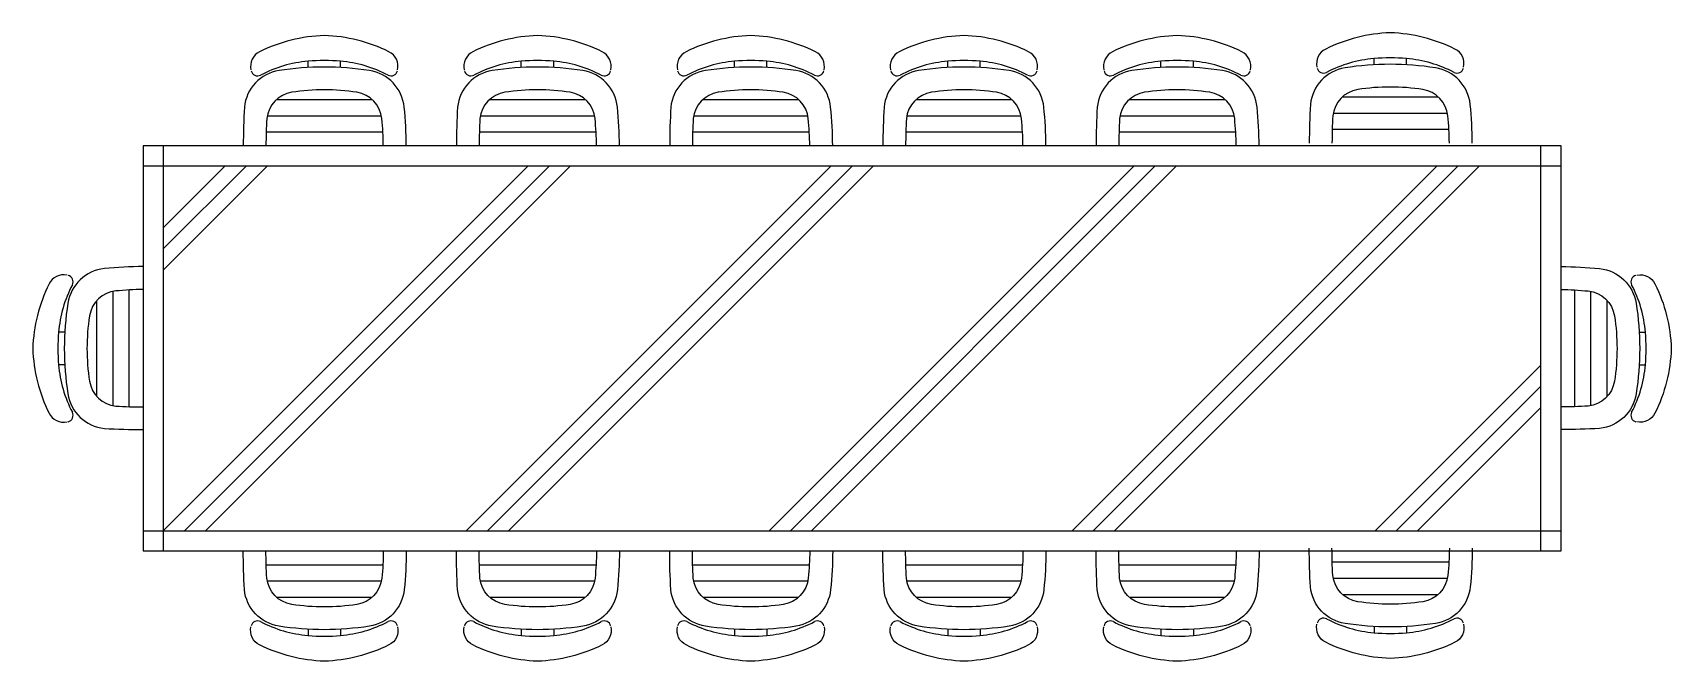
# Model space of a CAD drawing. Header units: millimetres. Extents: x -814.45 to -810.41, y 2627.06 to 2628.61.
import ezdxf

# ---------------------------------------------------------------- set-up
doc = ezdxf.new("R2010")
doc.units = ezdxf.units.MM
doc.header["$LTSCALE"] = 10
doc.layers.add('Móveis_mesas', color=2, linetype='Continuous')

msp = doc.modelspace()

# ---------------------------------------------------------------- linework, layer by layer
at = {"layer": 'Móveis_mesas'}
for p, q in [((-813.7752, 2628.5237), (-813.7752, 2628.539)), ((-813.6951, 2628.5237), (-813.6951, 2628.539)), ((-813.249, 2628.5237), (-813.249, 2628.539)), ((-813.1688, 2628.5237), (-813.1688, 2628.539)), ((-812.7227, 2628.5237), (-812.7227, 2628.539)), ((-812.6426, 2628.5237), (-812.6426, 2628.539)), ((-812.1965, 2628.5237), (-812.1965, 2628.539)), ((-812.1163, 2628.5237), (-812.1163, 2628.539)), ((-811.6702, 2628.5237), (-811.6702, 2628.539)), ((-811.5901, 2628.5237), (-811.5901, 2628.539)), ((-811.144, 2628.5304), (-811.144, 2628.5457)), ((-811.0639, 2628.5304), (-811.0639, 2628.5457)), ((-814.3758, 2627.8701), (-814.3911, 2627.8701)), ((-810.4895, 2627.8701), (-810.4742, 2627.8701)), ((-814.3758, 2627.79), (-814.3911, 2627.79)), ((-810.4895, 2627.79), (-810.4742, 2627.79)), ((-813.7752, 2627.1373), (-813.7752, 2627.122)), ((-813.6951, 2627.1373), (-813.6951, 2627.122)), ((-813.249, 2627.1373), (-813.249, 2627.122)), ((-813.1688, 2627.1373), (-813.1688, 2627.122)), ((-812.7227, 2627.1373), (-812.7227, 2627.122)), ((-812.6426, 2627.1373), (-812.6426, 2627.122)), ((-812.1965, 2627.1373), (-812.1965, 2627.122)), ((-812.1163, 2627.1373), (-812.1163, 2627.122)), ((-811.6702, 2627.1373), (-811.6702, 2627.122)), ((-811.5901, 2627.1373), (-811.5901, 2627.122)), ((-811.144, 2627.1441), (-811.144, 2627.1288)), ((-811.0639, 2627.1441), (-811.0639, 2627.1288))]:
    msp.add_line(p, q, dxfattribs=at)
at = {"layer": 'Móveis_mesas', "color": 1}
for p, q in [((-813.8531, 2628.4446), (-813.6172, 2628.4446)), ((-813.3269, 2628.4446), (-813.0909, 2628.4446)), ((-812.8006, 2628.4446), (-812.5647, 2628.4446)), ((-812.2744, 2628.4446), (-812.0384, 2628.4446)), ((-811.7481, 2628.4446), (-811.5122, 2628.4446)), ((-811.2219, 2628.4514), (-810.986, 2628.4514)), ((-813.8761, 2628.4046), (-813.5942, 2628.4046)), ((-813.3498, 2628.4046), (-813.068, 2628.4046)), ((-812.8236, 2628.4046), (-812.5417, 2628.4046)), ((-812.2973, 2628.4046), (-812.0155, 2628.4046)), ((-811.7711, 2628.4046), (-811.4892, 2628.4046)), ((-811.2449, 2628.4113), (-810.963, 2628.4113)), ((-813.8785, 2628.3645), (-813.5905, 2628.3645)), ((-813.3523, 2628.3645), (-813.0643, 2628.3645)), ((-812.826, 2628.3645), (-812.538, 2628.3645)), ((-812.2998, 2628.3645), (-812.0118, 2628.3645)), ((-811.7735, 2628.3645), (-811.4855, 2628.3645)), ((-811.2473, 2628.3712), (-810.9593, 2628.3712)), ((-814.1326, 2628.3305), (-814.1326, 2627.3305)), ((-810.7326, 2627.3305), (-810.7326, 2628.3305)), ((-810.6826, 2628.2805), (-814.1826, 2628.2805)), ((-814.1326, 2627.3805), (-813.2326, 2628.2805)), ((-814.1326, 2628.1283), (-813.9804, 2628.2805)), ((-814.1326, 2628.0761), (-813.9282, 2628.2805)), ((-814.1326, 2628.0239), (-813.876, 2628.2805)), ((-814.0804, 2627.3805), (-813.1804, 2628.2805)), ((-814.0282, 2627.3805), (-813.1282, 2628.2805)), ((-813.3848, 2627.3805), (-812.4848, 2628.2805)), ((-813.3326, 2627.3805), (-812.4326, 2628.2805)), ((-813.2804, 2627.3805), (-812.3804, 2628.2805)), ((-812.637, 2627.3805), (-811.737, 2628.2805)), ((-812.5848, 2627.3805), (-811.6848, 2628.2805)), ((-812.5326, 2627.3805), (-811.6326, 2628.2805)), ((-811.8892, 2627.3805), (-810.9892, 2628.2805)), ((-811.837, 2627.3805), (-810.937, 2628.2805)), ((-811.7848, 2627.3805), (-810.8848, 2628.2805)), ((-814.2567, 2627.6891), (-814.2567, 2627.971)), ((-814.2166, 2627.6867), (-814.2166, 2627.9746)), ((-810.6487, 2627.6867), (-810.6487, 2627.9746)), ((-810.6086, 2627.6891), (-810.6086, 2627.971)), ((-814.2968, 2627.7121), (-814.2968, 2627.948)), ((-810.5685, 2627.7121), (-810.5685, 2627.948)), ((-811.1414, 2627.3805), (-810.7326, 2627.7893)), ((-811.0892, 2627.3805), (-810.7326, 2627.7371)), ((-811.037, 2627.3805), (-810.7326, 2627.6849)), ((-814.1826, 2627.3805), (-810.6826, 2627.3805)), ((-813.8785, 2627.2965), (-813.5905, 2627.2965)), ((-813.3523, 2627.2965), (-813.0643, 2627.2965)), ((-812.826, 2627.2965), (-812.538, 2627.2965)), ((-812.2998, 2627.2965), (-812.0118, 2627.2965)), ((-811.7735, 2627.2965), (-811.4855, 2627.2965)), ((-811.2473, 2627.3033), (-810.9593, 2627.3033)), ((-813.8761, 2627.2564), (-813.5942, 2627.2564)), ((-813.3498, 2627.2564), (-813.068, 2627.2564)), ((-812.8236, 2627.2564), (-812.5417, 2627.2564)), ((-812.2973, 2627.2564), (-812.0155, 2627.2564)), ((-811.7711, 2627.2564), (-811.4892, 2627.2564)), ((-811.2449, 2627.2632), (-810.963, 2627.2632)), ((-813.8531, 2627.2164), (-813.6172, 2627.2164)), ((-813.3269, 2627.2164), (-813.0909, 2627.2164)), ((-812.8006, 2627.2164), (-812.5647, 2627.2164)), ((-812.2744, 2627.2164), (-812.0384, 2627.2164)), ((-811.7481, 2627.2164), (-811.5122, 2627.2164)), ((-811.2219, 2627.2231), (-810.986, 2627.2231))]:
    msp.add_line(p, q, dxfattribs=at)
at = {"layer": 'Móveis_mesas'}
for points in [[(-810.923, 2628.5247, 0.344642), (-810.9443, 2628.5692, 0.1068), (-811.1039, 2628.6094, 0.1068), (-811.2635, 2628.5692, 0.344642), (-811.2849, 2628.5247)], [(-813.5542, 2628.5179, 0.344642), (-813.5756, 2628.5624, 0.1068), (-813.7352, 2628.6026, 0.1068), (-813.8948, 2628.5624, 0.344642), (-813.9161, 2628.5179)], [(-813.0279, 2628.5179, 0.344642), (-813.0493, 2628.5624, 0.1068), (-813.2089, 2628.6026, 0.1068), (-813.3685, 2628.5624, 0.344642), (-813.3899, 2628.5179)], [(-812.5017, 2628.5179, 0.344642), (-812.523, 2628.5624, 0.1068), (-812.6826, 2628.6026, 0.1068), (-812.8422, 2628.5624, 0.344642), (-812.8636, 2628.5179)], [(-811.9754, 2628.5179, 0.344642), (-811.9968, 2628.5624, 0.1068), (-812.1564, 2628.6026, 0.1068), (-812.316, 2628.5624, 0.344642), (-812.3374, 2628.5179)], [(-811.4492, 2628.5179, 0.344642), (-811.4705, 2628.5624, 0.1068), (-811.6301, 2628.6026, 0.1068), (-811.7897, 2628.5624, 0.344642), (-811.8111, 2628.5179)], [(-813.5328, 2628.3305, 0.02383), (-813.5379, 2628.4258, 0.340817), (-813.6234, 2628.5161, 0.077917), (-813.8469, 2628.5161, 0.340817), (-813.9324, 2628.4258, 0.013162), (-813.9351, 2628.3305)], [(-813.0065, 2628.3305, 0.02383), (-813.0117, 2628.4258, 0.340817), (-813.0972, 2628.5161, 0.077917), (-813.3206, 2628.5161, 0.340817), (-813.4062, 2628.4258, 0.013162), (-813.4089, 2628.3305)], [(-812.4803, 2628.3305, 0.02383), (-812.4854, 2628.4258, 0.340817), (-812.5709, 2628.5161, 0.077917), (-812.7944, 2628.5161, 0.340817), (-812.8799, 2628.4258, 0.013162), (-812.8826, 2628.3305)], [(-811.954, 2628.3305, 0.02383), (-811.9591, 2628.4258, 0.340817), (-812.0446, 2628.5161, 0.077917), (-812.2681, 2628.5161, 0.340817), (-812.3536, 2628.4258, 0.013162), (-812.3564, 2628.3305)], [(-811.4278, 2628.3305, 0.02383), (-811.4329, 2628.4258, 0.340817), (-811.5184, 2628.5161, 0.077917), (-811.7419, 2628.5161, 0.340817), (-811.8274, 2628.4258, 0.013162), (-811.8301, 2628.3305)], [(-810.9016, 2628.3373, 0.02383), (-810.9067, 2628.4326, 0.340817), (-810.9922, 2628.5228, 0.077917), (-811.2157, 2628.5228, 0.340817), (-811.3012, 2628.4326, 0.013162), (-811.3039, 2628.3373)], [(-814.3701, 2628.011, 0.344642), (-814.4146, 2627.9896, 0.1068), (-814.4547, 2627.83, 0.1068), (-814.4146, 2627.6704, 0.344642), (-814.3701, 2627.6491)], [(-814.1826, 2628.0324, 0.02383), (-814.278, 2628.0273, 0.340817), (-814.3682, 2627.9418, 0.077917), (-814.3682, 2627.7183, 0.340817), (-814.278, 2627.6328, 0.013162), (-814.1826, 2627.6301)], [(-810.6826, 2628.0324, -0.02383), (-810.5873, 2628.0273, -0.340817), (-810.4971, 2627.9418, -0.077917), (-810.4971, 2627.7183, -0.340817), (-810.5873, 2627.6328, -0.013162), (-810.6826, 2627.6301)], [(-810.4952, 2628.011, -0.344642), (-810.4507, 2627.9896, -0.1068), (-810.4105, 2627.83, -0.1068), (-810.4507, 2627.6704, -0.344642), (-810.4952, 2627.6491)], [(-813.5328, 2627.3305, -0.02383), (-813.5379, 2627.2352, -0.340817), (-813.6234, 2627.1449, -0.077917), (-813.8469, 2627.1449, -0.340817), (-813.9324, 2627.2352, -0.013162), (-813.9351, 2627.3305)], [(-813.0065, 2627.3305, -0.02383), (-813.0117, 2627.2352, -0.340817), (-813.0972, 2627.1449, -0.077917), (-813.3206, 2627.1449, -0.340817), (-813.4062, 2627.2352, -0.013162), (-813.4089, 2627.3305)], [(-812.4803, 2627.3305, -0.02383), (-812.4854, 2627.2352, -0.340817), (-812.5709, 2627.1449, -0.077917), (-812.7944, 2627.1449, -0.340817), (-812.8799, 2627.2352, -0.013162), (-812.8826, 2627.3305)], [(-811.954, 2627.3305, -0.02383), (-811.9591, 2627.2352, -0.340817), (-812.0446, 2627.1449, -0.077917), (-812.2681, 2627.1449, -0.340817), (-812.3536, 2627.2352, -0.013162), (-812.3564, 2627.3305)], [(-811.4278, 2627.3305, -0.02383), (-811.4329, 2627.2352, -0.340817), (-811.5184, 2627.1449, -0.077917), (-811.7419, 2627.1449, -0.340817), (-811.8274, 2627.2352, -0.013162), (-811.8301, 2627.3305)], [(-810.9016, 2627.3373, -0.02383), (-810.9067, 2627.2419, -0.340817), (-810.9922, 2627.1517, -0.077917), (-811.2157, 2627.1517, -0.340817), (-811.3012, 2627.2419, -0.013162), (-811.3039, 2627.3373)], [(-810.923, 2627.1498, -0.344642), (-810.9443, 2627.1053, -0.1068), (-811.1039, 2627.0652, -0.1068), (-811.2635, 2627.1053, -0.344642), (-811.2849, 2627.1498)], [(-813.5542, 2627.1431, -0.344642), (-813.5756, 2627.0986, -0.1068), (-813.7352, 2627.0584, -0.1068), (-813.8948, 2627.0986, -0.344642), (-813.9161, 2627.1431)], [(-813.0279, 2627.1431, -0.344642), (-813.0493, 2627.0986, -0.1068), (-813.2089, 2627.0584, -0.1068), (-813.3685, 2627.0986, -0.344642), (-813.3899, 2627.1431)], [(-812.5017, 2627.1431, -0.344642), (-812.523, 2627.0986, -0.1068), (-812.6826, 2627.0584, -0.1068), (-812.8422, 2627.0986, -0.344642), (-812.8636, 2627.1431)], [(-811.9754, 2627.1431, -0.344642), (-811.9968, 2627.0986, -0.1068), (-812.1564, 2627.0584, -0.1068), (-812.316, 2627.0986, -0.344642), (-812.3374, 2627.1431)], [(-811.4492, 2627.1431, -0.344642), (-811.4705, 2627.0986, -0.1068), (-811.6301, 2627.0584, -0.1068), (-811.7897, 2627.0986, -0.344642), (-811.8111, 2627.1431)]]:
    msp.add_lwpolyline(points, format="xyb", dxfattribs=at)
at = {"layer": 'Móveis_mesas', "color": 1}
for points in [[(-813.5895, 2628.3305, 0.023238), (-813.5931, 2628.3974, 0.343778), (-813.6547, 2628.4624, 0.078519), (-813.8156, 2628.4624, 0.340817), (-813.8772, 2628.3974, 0.011187), (-813.8792, 2628.3305)], [(-813.0632, 2628.3305, 0.023238), (-813.0669, 2628.3974, 0.343778), (-813.1284, 2628.4624, 0.078519), (-813.2894, 2628.4624, 0.340817), (-813.3509, 2628.3974, 0.011187), (-813.3529, 2628.3305)], [(-812.5369, 2628.3305, 0.023238), (-812.5406, 2628.3974, 0.343778), (-812.6022, 2628.4624, 0.078519), (-812.7631, 2628.4624, 0.340817), (-812.8247, 2628.3974, 0.011187), (-812.8266, 2628.3305)], [(-812.0107, 2628.3305, 0.023238), (-812.0144, 2628.3974, 0.343778), (-812.0759, 2628.4624, 0.078519), (-812.2368, 2628.4624, 0.340817), (-812.2984, 2628.3974, 0.011187), (-812.3004, 2628.3305)], [(-811.4844, 2628.3305, 0.023238), (-811.4881, 2628.3974, 0.343778), (-811.5497, 2628.4624, 0.078519), (-811.7106, 2628.4624, 0.340817), (-811.7722, 2628.3974, 0.011187), (-811.7741, 2628.3305)], [(-810.9582, 2628.3373, 0.023238), (-810.9619, 2628.4042, 0.343778), (-811.0235, 2628.4692, 0.078519), (-811.1844, 2628.4692, 0.340817), (-811.246, 2628.4042, 0.011187), (-811.2479, 2628.3373)], [(-814.1826, 2627.9757, 0.023238), (-814.2496, 2627.9721, 0.343778), (-814.3146, 2627.9105, 0.078519), (-814.3146, 2627.7496, 0.340817), (-814.2496, 2627.688, 0.011187), (-814.1826, 2627.686)], [(-810.6826, 2627.9757, -0.023238), (-810.6157, 2627.9721, -0.343778), (-810.5507, 2627.9105, -0.078519), (-810.5507, 2627.7496, -0.340817), (-810.6157, 2627.688, -0.011187), (-810.6826, 2627.686)], [(-813.5895, 2627.3305, -0.023238), (-813.5931, 2627.2636, -0.343778), (-813.6547, 2627.1986, -0.078519), (-813.8156, 2627.1986, -0.340817), (-813.8772, 2627.2636, -0.011187), (-813.8792, 2627.3305)], [(-813.0632, 2627.3305, -0.023238), (-813.0669, 2627.2636, -0.343778), (-813.1284, 2627.1986, -0.078519), (-813.2894, 2627.1986, -0.340817), (-813.3509, 2627.2636, -0.011187), (-813.3529, 2627.3305)], [(-812.5369, 2627.3305, -0.023238), (-812.5406, 2627.2636, -0.343778), (-812.6022, 2627.1986, -0.078519), (-812.7631, 2627.1986, -0.340817), (-812.8247, 2627.2636, -0.011187), (-812.8266, 2627.3305)], [(-812.0107, 2627.3305, -0.023238), (-812.0144, 2627.2636, -0.343778), (-812.0759, 2627.1986, -0.078519), (-812.2368, 2627.1986, -0.340817), (-812.2984, 2627.2636, -0.011187), (-812.3004, 2627.3305)], [(-811.4844, 2627.3305, -0.023238), (-811.4881, 2627.2636, -0.343778), (-811.5497, 2627.1986, -0.078519), (-811.7106, 2627.1986, -0.340817), (-811.7722, 2627.2636, -0.011187), (-811.7741, 2627.3305)], [(-810.9582, 2627.3373, -0.023238), (-810.9619, 2627.2703, -0.343778), (-811.0235, 2627.2053, -0.078519), (-811.1844, 2627.2053, -0.340817), (-811.246, 2627.2703, -0.011187), (-811.2479, 2627.3373)]]:
    msp.add_lwpolyline(points, format="xyb", dxfattribs=at)
at = {"layer": 'Móveis_mesas'}
msp.add_lwpolyline([(-814.1826, 2627.3305), (-810.6826, 2627.3305), (-810.6826, 2628.3305), (-814.1826, 2628.3305)], close=True, dxfattribs=at)
for centre, radius, start, end in [((-813.7501, 2628.234), 0.306, 94.7148, 117.7352), ((-813.7352, 2628.102), 0.4388, 84.7595, 95.2405), ((-813.7202, 2628.234), 0.306, 62.2648, 85.2852), ((-813.2238, 2628.234), 0.306, 94.7148, 117.7352), ((-813.2089, 2628.102), 0.4388, 84.7595, 95.2405), ((-813.194, 2628.234), 0.306, 62.2648, 85.2852), ((-812.6976, 2628.234), 0.306, 94.7148, 117.7352), ((-812.6826, 2628.102), 0.4388, 84.7595, 95.2405), ((-812.6677, 2628.234), 0.306, 62.2648, 85.2852), ((-812.1713, 2628.234), 0.306, 94.7148, 117.7352), ((-812.1564, 2628.102), 0.4388, 84.7595, 95.2405), ((-812.1415, 2628.234), 0.306, 62.2648, 85.2852), ((-811.6451, 2628.234), 0.306, 94.7148, 117.7352), ((-811.6301, 2628.102), 0.4388, 84.7595, 95.2405), ((-811.6152, 2628.234), 0.306, 62.2648, 85.2852), ((-811.1189, 2628.2407), 0.306, 94.7148, 117.7352), ((-811.1039, 2628.1087), 0.4388, 84.7595, 95.2405), ((-811.089, 2628.2407), 0.306, 62.2648, 85.2852), ((-813.9, 2628.519), 0.016, 192.3844, 297.7352), ((-813.5703, 2628.519), 0.016, 242.2648, 347.6156), ((-813.3737, 2628.519), 0.016, 192.3844, 297.7352), ((-813.0441, 2628.519), 0.016, 242.2648, 347.6156), ((-812.8475, 2628.519), 0.016, 192.3844, 297.7352), ((-812.5178, 2628.519), 0.016, 242.2648, 347.6156), ((-812.3212, 2628.519), 0.016, 192.3844, 297.7352), ((-811.9916, 2628.519), 0.016, 242.2648, 347.6156), ((-811.7949, 2628.519), 0.016, 192.3844, 297.7352), ((-811.4653, 2628.519), 0.016, 242.2648, 347.6156), ((-811.2688, 2628.5258), 0.016, 192.3844, 297.7352), ((-810.9391, 2628.5258), 0.016, 242.2648, 347.6156), ((-814.3712, 2627.9948), 0.016, 332.2648, 77.6156), ((-810.4941, 2627.9948), 0.016, 102.3844, 207.7352), ((-814.0861, 2627.845), 0.306, 152.2648, 175.2852), ((-810.7792, 2627.845), 0.306, 4.7148, 27.7352), ((-813.9541, 2627.83), 0.4388, 174.7595, 185.2405), ((-810.9112, 2627.83), 0.4388, 354.7595, 5.2405), ((-814.0861, 2627.8151), 0.306, 184.7148, 207.7352), ((-810.7792, 2627.8151), 0.306, 332.2648, 355.2852), ((-814.3712, 2627.6652), 0.016, 282.3844, 27.7352), ((-810.4941, 2627.6652), 0.016, 152.2648, 257.6156), ((-813.9, 2627.142), 0.016, 62.2648, 167.6156), ((-813.7501, 2627.427), 0.306, 242.2648, 265.2852), ((-813.7202, 2627.427), 0.306, 274.7148, 297.7352), ((-813.5703, 2627.142), 0.016, 12.3844, 117.7352), ((-813.3737, 2627.142), 0.016, 62.2648, 167.6156), ((-813.2238, 2627.427), 0.306, 242.2648, 265.2852), ((-813.194, 2627.427), 0.306, 274.7148, 297.7352), ((-813.0441, 2627.142), 0.016, 12.3844, 117.7352), ((-812.8475, 2627.142), 0.016, 62.2648, 167.6156), ((-812.6976, 2627.427), 0.306, 242.2648, 265.2852), ((-812.6677, 2627.427), 0.306, 274.7148, 297.7352), ((-812.5178, 2627.142), 0.016, 12.3844, 117.7352), ((-812.3212, 2627.142), 0.016, 62.2648, 167.6156), ((-812.1713, 2627.427), 0.306, 242.2648, 265.2852), ((-812.1415, 2627.427), 0.306, 274.7148, 297.7352), ((-811.9916, 2627.142), 0.016, 12.3844, 117.7352), ((-811.7949, 2627.142), 0.016, 62.2648, 167.6156), ((-811.6451, 2627.427), 0.306, 242.2648, 265.2852), ((-811.6152, 2627.427), 0.306, 274.7148, 297.7352), ((-811.4653, 2627.142), 0.016, 12.3844, 117.7352), ((-811.2688, 2627.1487), 0.016, 62.2648, 167.6156), ((-811.1189, 2627.4338), 0.306, 242.2648, 265.2852), ((-811.089, 2627.4338), 0.306, 274.7148, 297.7352), ((-810.9391, 2627.1487), 0.016, 12.3844, 117.7352), ((-813.7352, 2627.559), 0.4388, 264.7595, 275.2405), ((-813.2089, 2627.559), 0.4388, 264.7595, 275.2405), ((-812.6826, 2627.559), 0.4388, 264.7595, 275.2405), ((-812.1564, 2627.559), 0.4388, 264.7595, 275.2405), ((-811.6301, 2627.559), 0.4388, 264.7595, 275.2405), ((-811.1039, 2627.5658), 0.4388, 264.7595, 275.2405)]:
    msp.add_arc(centre, radius, start, end, dxfattribs=at)

doc.saveas('drawing.dxf')
